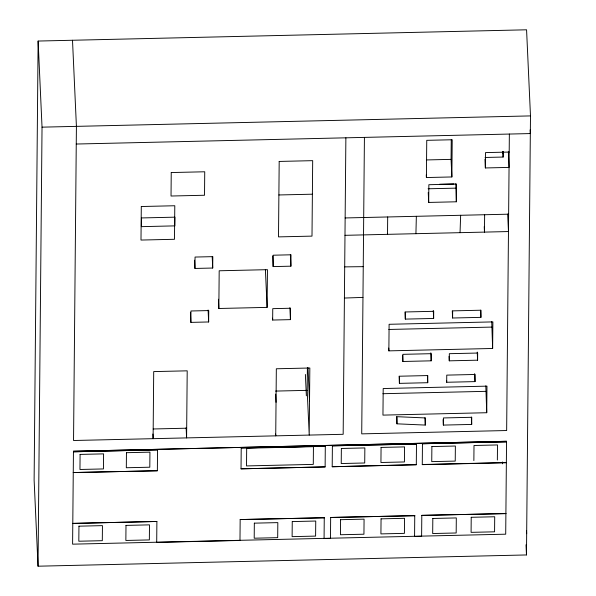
<?xml version="1.0" encoding="UTF-8"?>
<svg xmlns="http://www.w3.org/2000/svg" width="596" height="596" viewBox="0 0 596 596"><rect width="100%" height="100%" fill="white"/><g stroke="black" fill="none" stroke-linecap="round" stroke-linejoin="round"><path stroke-width="0.89" d="M38.122 41.05L34.121 480.093L38.032 566.2L526.477 554.951L530.485 115.907L526.573 29.8L38.122 41.05L42.033 127.157L38.032 566.2M73.45 451.261L72.6 544.163L505.706 534.187L506.555 441.286L73.45 451.261L506.555 441.286M240.166 519.556L324.269 517.768L240.166 519.556L239.979 540.46L156.703 542.375L156.89 521.47L72.794 523.407L156.89 521.47M157.359 470.758L73.256 472.546L157.359 470.758L157.538 449.853L73.45 451.79L157.538 449.853M190.876 322.376L190.981 310.985L208.749 310.576L208.645 321.967L190.876 322.376L190.422 312.259M194.952 268.446L195.056 257.055L212.817 256.645L212.712 268.036L194.952 268.446L194.572 260.184M218.844 308.49L219.186 270.778L267.448 269.668L267.105 307.38L218.844 308.49L218.419 299.244M325.304 445.987L325.125 466.899L241.03 468.828L241.216 447.924L325.312 446.143L241.216 447.924M272.655 320.045L272.759 308.654L290.528 308.244L290.423 319.635L272.655 320.045L272.573 318.204M273.139 266.591L273.244 255.207L291.012 254.797L290.908 266.181L273.139 266.591L272.655 255.893M275.643 434.022L275.725 435.847L276.335 368.775L309.831 368.008L309.22 435.08L307.186 390.358L307.394 367.695M330.661 517.47L414.764 515.682L330.661 517.47L330.482 538.374L324.075 538.523L324.261 517.619M416.485 443.893L416.299 464.798L332.203 466.735L332.389 445.83L416.492 444.042L332.389 445.83M345.874 137.818L343.169 434.298L73.546 440.504L76.415 126.367L72.503 40.26M364.424 137.393L361.72 433.866L506.652 430.528L509.357 134.055M387.527 234.34L387.683 216.966M388.86 350.865L389.106 324.291L492.885 321.9L492.639 348.474L388.86 350.865L388.734 348.071M396.966 423.83L397.033 416.693L425.335 417.938L425.276 425.075L396.966 423.83L396.631 416.477M399.409 383.362L399.476 376.218L427.794 375.562L427.727 382.707L399.409 383.362L399.082 376.173M402.859 361.481L402.926 354.337L431.251 353.681L431.184 360.826L402.859 361.481L402.576 355.246M405.317 319.106L405.384 311.969L433.709 311.313L433.642 318.458L405.317 319.106L404.997 311.961M421.804 515.369L505.907 513.588L421.804 515.369L421.618 536.273L414.578 536.437L414.756 515.533M422.452 443.752L506.548 441.815L422.452 443.752L422.273 464.657L506.369 462.72M426.408 177.541L426.751 140.336L452.215 139.755L451.872 176.952L426.408 177.541L426.282 174.77M428.695 202.431L428.859 184.715L456.499 184.075L456.335 201.791L428.695 202.431L428.241 192.426M443.364 425.09L443.431 417.945L471.749 417.289L471.689 424.434L443.364 425.09L443.111 419.569M446.687 382.267L446.754 375.122L475.079 374.474L475.012 381.611L446.687 382.267L446.613 380.501M449.28 360.833L449.339 353.689L477.664 353.041L477.597 360.185L449.28 360.833L449.071 356.341M451.872 176.952L451.075 159.37L451.254 139.837M452.602 318.011L452.669 310.874L480.987 310.218L480.92 317.363L452.602 318.011L452.275 310.851M456.335 201.791L455.754 183.717M473.865 460.552L474.006 445.495L497.496 444.951L497.355 460.015M484.637 214.731L484.481 232.105L484.228 226.592M508.351 151.891L509.051 167.409L485.368 167.953L485.509 152.606L509.193 152.062M486.731 412.723L486.969 386.148L383.198 388.54L382.952 415.114L486.731 412.723L485.807 385.843M492.639 348.474L491.722 321.594M502.823 151.66L502.808 153.492L502.726 151.697M485.04 157.471L503.121 157.053L503.173 151.824M415.926 233.684L416.351 216.303M460.045 232.671L460.648 215.283M344.413 298.045L362.964 297.404M42.033 127.157L530.485 115.907M76.251 144.031L530.321 133.571L530.157 129.868M426.52 159.937L451.075 159.37M439.632 184.231L453.928 183.903M428.077 188.783L455.717 188.15M278.883 194.966L312.379 194.199M345.144 217.95L508.626 214.18M344.987 235.323L508.47 231.553L507.673 214.091M388.815 329.461L491.67 327.092M275.553 391.08L307.186 390.358M382.908 393.71L485.762 391.341M153.187 428.978L186.682 428.204M416.291 464.642L332.203 466.735M422.266 464.507L506.362 462.57M344.697 266.874L363.247 266.658M526.551 530.924L526.67 533.703M526.015 544.766L526.477 554.951M502.875 151.645L503.121 157.053M502.428 461.967L502.51 463.822M484.973 159.177L485.368 167.953M480.6 310.203L480.92 317.363M477.232 352.087L477.597 360.185M474.647 373.655L475.012 381.611M471.354 417.073L471.689 424.434M433.277 310.412L433.642 318.458M430.819 352.81L431.184 360.826M427.407 375.525L427.727 382.707M424.941 417.729L425.276 425.075M325.125 466.899L241.03 468.828M307.99 367.769L309.525 401.54M305.383 374.459L306.359 395.841M290.379 254.589L290.908 266.181M289.88 307.692L290.423 319.635M275.657 394.098L276.03 402.315M265.384 269.459L267.105 307.38M212.213 257.025L212.712 268.036M208.101 310.009L208.645 321.967M186.123 427.675L186.593 437.904L187.204 370.831L153.708 371.599L153.097 438.671L152.881 434.022M78.955 526.171L78.814 541.228L102.303 540.684L102.445 525.627L78.955 526.171M80.095 454.413L79.961 469.477L103.451 468.933L103.585 453.876L80.095 454.413M126.449 452.692L126.315 467.748L149.805 467.212L149.939 452.148L126.449 452.692M125.994 525.404L125.86 540.46L149.35 539.916L149.484 524.86L125.994 525.404M141.297 206.521L140.991 240.054L174.486 239.287L174.792 205.747L141.297 206.521M141.438 217.942L141.364 226.651L174.859 225.877L174.933 217.167L141.438 217.942M171.238 172.549L171.03 196.024L204.525 195.25L204.733 171.775L171.238 172.549M246.684 448.207L246.52 465.93L313.28 464.388L313.436 446.672L246.684 448.207M254.336 523.154L254.201 538.21L277.691 537.674L277.825 522.617L254.336 523.154M279.189 161.434L278.503 236.888L311.999 236.12L312.684 160.659L279.189 161.434M292.256 521.582L292.115 536.638L315.604 536.102L315.746 521.038L292.256 521.582M340.584 519.69L340.45 534.746L363.94 534.21L364.074 519.146L340.584 519.69M341.366 448.468L341.225 463.532L364.715 462.988L364.856 447.931L341.366 448.468M381.067 447.432L380.933 462.496L404.423 461.952L404.557 446.896L381.067 447.432M381.06 518.848L380.918 533.904L404.408 533.36L404.55 518.304L381.06 518.848M431.884 446.575L431.742 461.632L455.232 461.095L455.374 446.032L431.884 446.575M432.823 518.468L432.681 533.524L456.178 532.98L456.312 517.924L432.823 518.468M471.22 517.298L471.086 532.355L494.576 531.818L494.71 516.762L471.22 517.298"/></g></svg>
